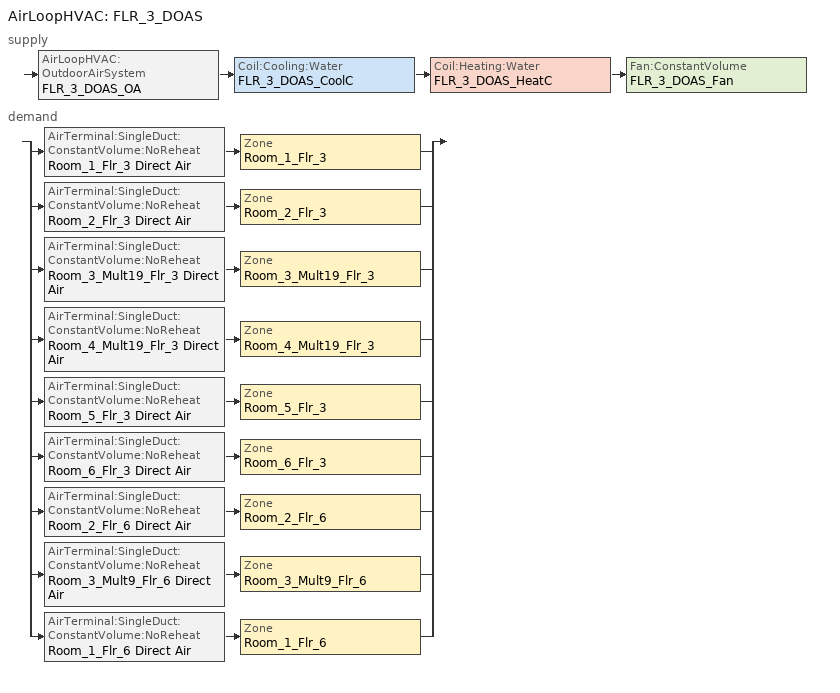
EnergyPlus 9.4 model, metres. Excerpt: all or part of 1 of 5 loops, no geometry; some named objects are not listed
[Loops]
AirLoopHVAC 'FLR_3_DOAS'
 supply: AirLoopHVAC:OutdoorAirSystem 'FLR_3_DOAS_OA' > Coil:Cooling:Water 'FLR_3_DOAS_CoolC' > Coil:Heating:Water 'FLR_3_DOAS_HeatC' > Fan:ConstantVolume 'FLR_3_DOAS_Fan'
 demand: split
  | AirTerminal:SingleDuct:ConstantVolume:NoReheat 'Room_1_Flr_3 Direct Air' > Zone 'Room_1_Flr_3'
  | AirTerminal:SingleDuct:ConstantVolume:NoReheat 'Room_2_Flr_3 Direct Air' > Zone 'Room_2_Flr_3'
  | AirTerminal:SingleDuct:ConstantVolume:NoReheat 'Room_3_Mult19_Flr_3 Direct Air' > Zone 'Room_3_Mult19_Flr_3'
  | AirTerminal:SingleDuct:ConstantVolume:NoReheat 'Room_4_Mult19_Flr_3 Direct Air' > Zone 'Room_4_Mult19_Flr_3'
  | AirTerminal:SingleDuct:ConstantVolume:NoReheat 'Room_5_Flr_3 Direct Air' > Zone 'Room_5_Flr_3'
  | AirTerminal:SingleDuct:ConstantVolume:NoReheat 'Room_6_Flr_3 Direct Air' > Zone 'Room_6_Flr_3'
  | AirTerminal:SingleDuct:ConstantVolume:NoReheat 'Room_2_Flr_6 Direct Air' > Zone 'Room_2_Flr_6'
  | AirTerminal:SingleDuct:ConstantVolume:NoReheat 'Room_3_Mult9_Flr_6 Direct Air' > Zone 'Room_3_Mult9_Flr_6'
  | AirTerminal:SingleDuct:ConstantVolume:NoReheat 'Room_1_Flr_6 Direct Air' > Zone 'Room_1_Flr_6'
[AirLoopHVAC]
FLR_3_DOAS: Design supply air flow rate=Autosize
[AirTerminal:SingleDuct:ConstantVolume:NoReheat]
Name | Availability schedule | Maximum air flow rate
Room_1_Flr_3 Direct Air; Room_2_Flr_3 Direct Air; Room_5_Flr_3 Direct Air; Room_6_Flr_3 Direct Air | OCCUPANCY_BASED_VENTILATION_SCHEDULE | 0.0617331
Room_1_Flr_6 Direct Air; Room_2_Flr_6 Direct Air | OCCUPANCY_BASED_VENTILATION_SCHEDULE | 0.0154333
Room_3_Mult9_Flr_6 Direct Air | OCCUPANCY_BASED_VENTILATION_SCHEDULE | 0.0991128
Room_3_Mult19_Flr_3 Direct Air | VAC_GUESTROOM_VENTILATION_SCHEDULE | 0.836953
Room_4_Mult19_Flr_3 Direct Air | OCCUPANCY_BASED_VENTILATION_SCHEDULE | 0.836953
[Coil:Cooling:Water]
FLR_3_DOAS_CoolC: Availability schedule=ALWAYS_ON; Design air flow rate=Autosize; Design inlet air humidity ratio=Autosize; Design inlet air temperature=Autosize; Design inlet water temperature=Autosize; Design outlet air humidity ratio=Autosize; Design outlet air temperature=Autosize; Design water flow rate=Autosize; Heat exchanger configuration=CrossFlow; Type of analysis=SimpleAnalysis
[Coil:Heating:Water]
FLR_3_DOAS_HeatC: Availability schedule=ALWAYS_ON; Maximum water flow rate=Autosize; Performance input method=UFactorTimesAreaAndDesignWaterFlowRate; Rated capacity=Autosize; Rated inlet air temperature=16.6; Rated inlet water temperature=82.2; Rated outlet air temperature=32.2; Rated outlet water temperature=71.1; U factor times area value=Autosize
[Controller:OutdoorAir]
FLR_3_DOAS_OA_Controller: Economizer control action type=ModulateFlow; Economizer control type=DifferentialDryBulb; Heat recovery bypass control type=BypassWhenWithinEconomizerLimits; Lockout type=NoLockout; Maximum outdoor air flow rate=Autosize; Minimum fraction of outdoor air schedule=FLR_3_DOAS_OAminOAFracSchedule; Minimum limit type=FixedMinimum; Minimum outdoor air flow rate=Autosize; Minimum outdoor air schedule=MinOA_Sched
[Controller:WaterCoil] Actuator variable=Flow; Control variable=Temperature; Maximum actuated flow=Autosize; Minimum actuated flow=0
Name | Action | Controller convergence tolerance
FLR_3_DOAS_CoolC_Controller | Reverse
FLR_3_DOAS_HeatC_Controller | Normal | 0.0001
[DesignSpecification:OutdoorAir] Outdoor air method=Flow/Area
Name | Outdoor air flow per zone floor area
SZ DSOA Room_1_Flr_3; SZ DSOA Room_1_Flr_6; SZ DSOA Room_2_Flr_3; SZ DSOA Room_2_Flr_6; SZ DSOA Room_5_Flr_3; SZ DSOA Room_6_Flr_3 | 0.000395372
SZ DSOA Room_3_Mult9_Flr_6; SZ DSOA Room_3_Mult19_Flr_3; SZ DSOA Room_4_Mult19_Flr_3 | 0.000448954
[EnergyManagementSystem:Sensor] Output variable or output meter=Zone Ventilation Standard Density Volume Flow Rate
Name | Output variable or output meter index key
ROOM_3_MULT19_FLR_3_Sliding_Door_Ventilation_Sensor | ROOM_3_MULT19_FLR_3
ROOM_4_MULT19_FLR_3_Sliding_Door_Ventilation_Sensor | ROOM_4_MULT19_FLR_3
[Fan:ConstantVolume]
FLR_3_DOAS_Fan: Availability schedule=HVACOperationSchd; End use subcategory=Fan Energy; Fan total efficiency=0.58175; Maximum flow rate=2.0512; Motor efficiency=0.895; Motor in airstream fraction=1; Pressure rise=622.5
[HeatExchanger:AirToAir:SensibleAndLatent]
FLR_3_DOAS Heat Recovery: Availability schedule=Always_On; Frost control type=ExhaustOnly; Heat exchanger type=Rotary; Initial defrost time fraction=0.167; Latent effectiveness at 75 cooling air flow=0.6; Latent effectiveness at 75 heating air flow=0.6; Latent effectiveness at 100 cooling air flow=0.6; Latent effectiveness at 100 heating air flow=0.6; Nominal electric power=1510.21; Nominal supply air flow rate=Autosize; Rate of defrost time fraction increase=1.44; Sensible effectiveness at 75 cooling air flow=0.75; Sensible effectiveness at 75 heating air flow=0.7; Sensible effectiveness at 100 cooling air flow=0.75; Sensible effectiveness at 100 heating air flow=0.7; Supply air outlet temperature control=Yes; Threshold temperature=-23.3
[SetpointManager:MixedAir] Control variable=Temperature
Name | Setpoint node or nodelist
FLR_3_DOAS_CoolC SAT Manager | FLR_3_DOAS_CoolC-FLR_3_DOAS_HeatCNode
FLR_3_DOAS_HeatC SAT Manager | FLR_3_DOAS_HeatC-FLR_3_DOAS_FanNode
FLR_3_DOAS_OAMixed Air Temp Manager | FLR_3_DOAS_OA-FLR_3_DOAS_CoolCNode
[SetpointManager:OutdoorAirPretreat]
FLR_3_DOAS Heat Exhchanger Supply Air Temp Manager: Control variable=Temperature; Maximum setpoint humidity ratio=1; Maximum setpoint temperature=99; Minimum setpoint humidity ratio=1e-05; Minimum setpoint temperature=-99; Setpoint node or nodelist=FLR_3_DOAS Heat Recovery Outlet Node
[SetpointManager:OutdoorAirReset]
FLR_3_DOAS SAT setpoint: Control variable=Temperature; Outdoor high temperature=21; Outdoor low temperature=15.5; Setpoint at outdoor high temperature=12.8; Setpoint at outdoor low temperature=15.5; Setpoint node or nodelist=FLR_3_DOAS Supply Equipment Outlet Node
[Sizing:System]
FLR_3_DOAS: 100 outdoor air in cooling=Yes; 100 outdoor air in heating=Yes; Central cooling capacity control method=OnOff; Central cooling design supply air humidity ratio=0.0085; Central cooling design supply air temperature=12.8; Central heating design supply air humidity ratio=0.008; Central heating design supply air temperature=16.7; Central heating maximum system air flow ratio=0.3; Cooling design capacity=Autosize; Cooling design capacity method=CoolingDesignCapacity; Cooling supply air flow rate=2.0512; Cooling supply air flow rate method=Flow/System; Design outdoor air flow rate=2.0512; Heating design capacity=Autosize; Heating design capacity method=HeatingDesignCapacity; Heating supply air flow rate=2.0512; Heating supply air flow rate method=Flow/System; Precool design humidity ratio=0.008; Precool design temperature=12.8; Preheat design humidity ratio=0.008; Preheat design temperature=7; System outdoor air method=ZoneSum; Type of load to size on=Sensible; Type of zone sum to use=Coincident; Zone maximum outdoor air fraction=1
[Sizing:Zone] Account for dedicated outdoor air system=No; Cooling design air flow method=DesignDayWithLimit; Cooling minimum air flow=0; Cooling minimum air flow fraction=0; Dedicated outdoor air high setpoint temperature for design=Autosize; Dedicated outdoor air low setpoint temperature for design=Autosize; Dedicated outdoor air system control strategy=NeutralSupplyAir; Heating design air flow method=DesignDay; Heating design air flow rate=0; Zone cooling design supply air humidity ratio=0.0085; Zone cooling design supply air temperature=12.8; Zone cooling design supply air temperature input method=SupplyAirTemperature; Zone heating design supply air humidity ratio=0.008; Zone heating design supply air temperature=40; Zone heating design supply air temperature input method=SupplyAirTemperature
Name | Design specification outdoor air object
Room_1_Flr_3 | SZ DSOA Room_1_Flr_3
Room_2_Flr_3 | SZ DSOA Room_2_Flr_3
Room_3_Mult19_Flr_3 | SZ DSOA Room_3_Mult19_Flr_3
Room_4_Mult19_Flr_3 | SZ DSOA Room_4_Mult19_Flr_3
Room_5_Flr_3 | SZ DSOA Room_5_Flr_3
Room_6_Flr_3 | SZ DSOA Room_6_Flr_3
Room_1_Flr_6 | SZ DSOA Room_1_Flr_6
Room_2_Flr_6 | SZ DSOA Room_2_Flr_6
Room_3_Mult9_Flr_6 | SZ DSOA Room_3_Mult9_Flr_6
[ThermostatSetpoint:DualSetpoint]
Name | Cooling setpoint temperature schedule | Heating setpoint temperature schedule
N Adva VentCtrl OccGuestRoom Thermostat Dual SP Control | N Adva_VentCtrl_OccGuestRoom_ClgSP_Sch | N Adva_VentCtrl_OccGuestRoom_HtgSP_Sch
S Adva VentCtrl OccGuestRoom Thermostat Dual SP Control | S Adva_VentCtrl_OccGuestRoom_ClgSP_Sch | S Adva_VentCtrl_OccGuestRoom_HtgSP_Sch
VacGuestRoom Thermostat Dual SP Control | VacGuestRoom_ClgSP_Sch | VacGuestRoom_HtgSP_Sch
[ZoneControl:Thermostat] Control type schedule=Dual Zone Control Type Sched
Name | Zone or zonelist | Control 1
Room_1_Flr_3 Thermostat | Room_1_Flr_3 | S Adva VentCtrl OccGuestRoom Thermostat Dual SP Control
Room_1_Flr_6 Thermostat | Room_1_Flr_6 | S Adva VentCtrl OccGuestRoom Thermostat Dual SP Control
Room_2_Flr_3 Thermostat | Room_2_Flr_3 | N Adva VentCtrl OccGuestRoom Thermostat Dual SP Control
Room_2_Flr_6 Thermostat | Room_2_Flr_6 | N Adva VentCtrl OccGuestRoom Thermostat Dual SP Control
Room_3_Mult9_Flr_6 Thermostat | Room_3_Mult9_Flr_6 | S Adva VentCtrl OccGuestRoom Thermostat Dual SP Control
Room_3_Mult19_Flr_3 Thermostat | Room_3_Mult19_Flr_3 | VacGuestRoom Thermostat Dual SP Control
Room_4_Mult19_Flr_3 Thermostat | Room_4_Mult19_Flr_3 | N Adva VentCtrl OccGuestRoom Thermostat Dual SP Control
Room_5_Flr_3 Thermostat | Room_5_Flr_3 | S Adva VentCtrl OccGuestRoom Thermostat Dual SP Control
Room_6_Flr_3 Thermostat | Room_6_Flr_3 | N Adva VentCtrl OccGuestRoom Thermostat Dual SP Control
[Zone equipment]
Room_1_Flr_3: Room_1_Flr_3 Direct Air, Room_1_Flr_3 fan coil
Room_1_Flr_6: Room_1_Flr_6 Direct Air, Room_1_Flr_6 fan coil
Room_2_Flr_3: Room_2_Flr_3 Direct Air, Room_2_Flr_3 fan coil
Room_2_Flr_6: Room_2_Flr_6 Direct Air, Room_2_Flr_6 fan coil
Room_3_Mult9_Flr_6: Room_3_Mult9_Flr_6 Direct Air, Room_3_Mult9_Flr_6 fan coil
Room_3_Mult19_Flr_3: Room_3_Mult19_Flr_3 Direct Air, Room_3_Mult19_Flr_3 fan coil
Room_4_Mult19_Flr_3: Room_4_Mult19_Flr_3 Direct Air, Room_4_Mult19_Flr_3 fan coil
Room_5_Flr_3: Room_5_Flr_3 Direct Air, Room_5_Flr_3 fan coil
Room_6_Flr_3: Room_6_Flr_3 Direct Air, Room_6_Flr_3 fan coil
[Schedule:Compact]
ALWAYS_ON; FLR_3_DOAS_OAminOAFracSchedule; HVACOperationSchd; MinOA_Sched: Through: 12/31, For: AllDays, Until: 24:00, 1
Dual Zone Control Type Sched: Through: 12/31, For: AllDays, Until: 24:00, 4
N Adva_VentCtrl_OccGuestRoom_ClgSP_Sch; S Adva_VentCtrl_OccGuestRoom_ClgSP_Sch: Through: 12/31, For: SummerDesignDay WinterDesignDay, Until: 24:00, 21.111, For: AllOtherDays, Until: 8:00, 21.111, Until: 9:00, 23.333, Until: 11:00, 21.111, Until: 16:00, 23.333, Until: 18:00, 21.111, Until: 19:00, 23.333, Until: 24:00, 21.111
N Adva_VentCtrl_OccGuestRoom_HtgSP_Sch; S Adva_VentCtrl_OccGuestRoom_HtgSP_Sch: Through: 12/31, For: SummerDesignDay WinterDesignDay, Until: 24:00, 21.111, For: AllOtherDays, Until: 8:00, 21.111, Until: 9:00, 18.889, Until: 11:00, 21.111, Until: 16:00, 18.889, Until: 18:00, 21.111, Until: 19:00, 18.889, Until: 24:00, 21.111
OCCUPANCY_BASED_VENTILATION_SCHEDULE: Through: 12/31, For: SummerDesignDay WinterDesignDay, Until: 24:00, 1, For: AllOtherDays, Until: 8:00, 1, Until: 9:00, 0, Until: 11:00, 1, Until: 13:00, 0, Until: 14:00, 1, Until: 16:00, 0, Until: 18:00, 1, Until: 19:00, 0, Until: 24:00, 1
VAC_GUESTROOM_VENTILATION_SCHEDULE: Through: 12/31, For: SummerDesignDay WinterDesignDay, Until: 24:00, 1, For: AllOtherDays, Until: 15:00, 0, Until: 16:00, 1, Until: 24:00, 0
VacGuestRoom_ClgSP_Sch: Through: 12/31, For: SummerDesignDay WinterDesignDay, Until: 24:00, 21.111, For: AllOtherDays, Until: 24:00, 26.667
VacGuestRoom_HtgSP_Sch: Through: 12/31, For: SummerDesignDay WinterDesignDay, Until: 24:00, 21.111, For: AllOtherDays, Until: 24:00, 15.556
